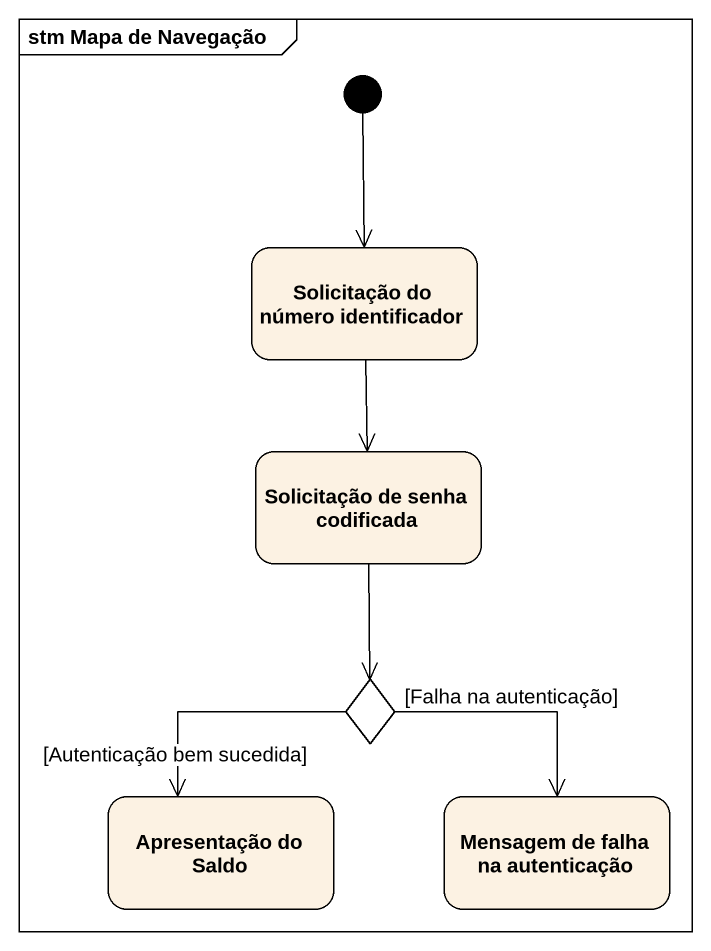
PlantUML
@startuml
mainframe stm Mapa de Navegação
hide empty description
state "Solicitação do número identificador" as Solicitação_do_número
state "Solicitação de senha codificada" as Solicitação_de_senha
state choice1 <<choice>>
state "Apresentação do Saldo" as Apresentação_do_Saldo
state "Mensagem de falha na autenticação" as Mensagem_de_falha_na
[*] --> Solicitação_do_número
Solicitação_do_número --> Solicitação_de_senha
Solicitação_de_senha --> choice1
choice1 --> Apresentação_do_Saldo : [Autenticação bem sucedida]
choice1 --> Mensagem_de_falha_na : [Falha na autenticação]
@enduml
